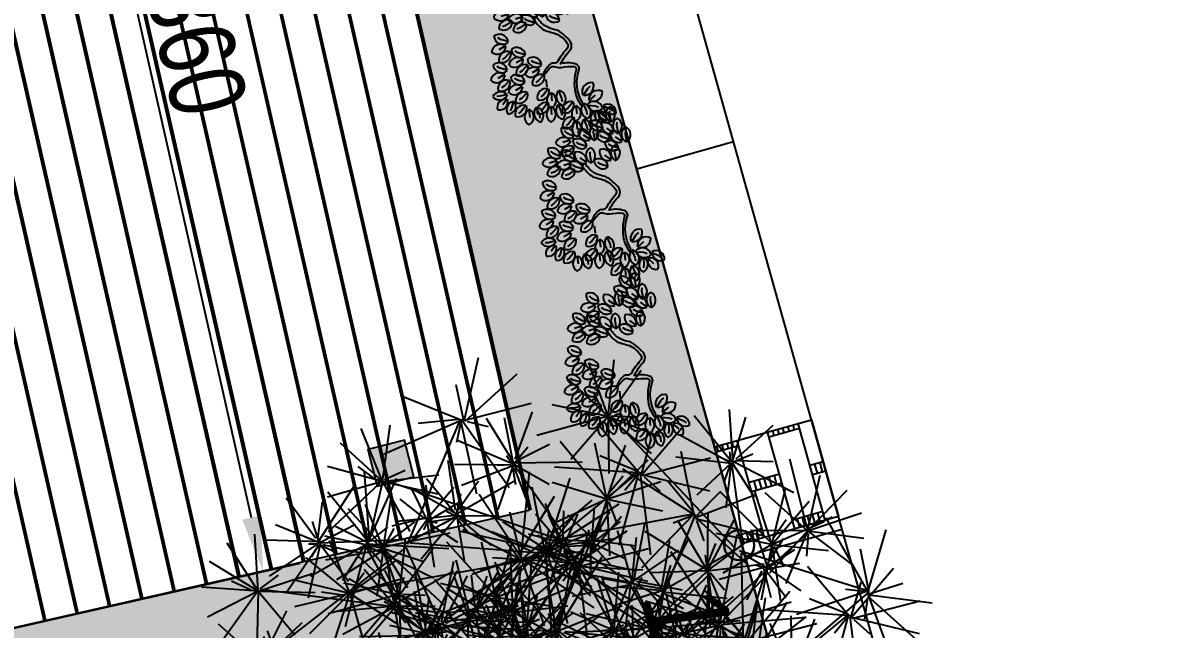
# Model space of a CAD drawing. Header units: millimetres. Extents: x 97194 to 152491, y 18573 to 58496.
# Drawn here: x 147818 to 152370, y 28337 to 30747 of the extents above; entities that cross this region are included whole.
import ezdxf

# ---------------------------------------------------------------- set-up
doc = ezdxf.new("R2010")
doc.units = ezdxf.units.MM
for name, color, linetype in [('dwgmodels.com', 7, 'Continuous'), ('floor hatch', 252, 'Continuous'), ('txt2', 7, 'Continuous')]:
    doc.layers.add(name, color=color, linetype=linetype)
doc.styles.add('KOTE', font='romrust.shx', dxfattribs={"width": 0.8})
doc.styles.get("Standard").update_dxf_attribs({"font": 'arial.ttf'})
doc.dimstyles.new('dwgmodels.com100', dxfattribs={"dimscale": 50, "dimtxt": 6, "dimasz": 4.4, "dimexe": 3, "dimexo": 5, "dimgap": 1, "dimtad": 1, "dimtoh": 1, "dimdec": 0, "dimzin": 9, "dimdsep": 46, "dimtxsty": 'KOTE', "dimblk": 'ARCHTICK', "dimcen": 0, "dimdle": 3, "dimclrd": 4, "dimclre": 4, "dimclrt": 3, "dimadec": 0, "dimazin": 0, "dimtfac": 0.6666666666666667, "dimtdec": 0, "dimtix": 1, "dimtmove": 1, "dimatfit": 0, "dimfxl": 1, "dimtvp": 1, "dimtolj": 1, "dimarcsym": 0})

# ---------------------------------------------------------------- blocks, each defined once
blk = doc.blocks.new('вьющиеся')
at = {"layer": 'dwgmodels.com', "true_color": 0x885006}
h = blk.add_hatch(color=34, dxfattribs=at)
edge = h.paths.add_edge_path()
edge.add_arc((59.01893045773613, -1.393516489133617), 18.56894469290684, 353.6493655564673, 454.2706511812595)
edge.add_arc((58.5949873024656, -91.66228948679418), 108.7903849195224, 90.50499530692169, 122.5886893207461)
edge.add_arc((221.0817415534257, -32.30535772075746), 223.4295696316134, 153.7403847532178, 171.6865461801227, ccw=False)
edge.add_arc((-11.07540363713633, 71.22827548654095), 32.12847141369587, 351.6248583297019, 406.1680964990026)
edge.add_arc((-90.5142463856173, -49.65387923173694), 176.3339116694611, 54.78222821312671, 78.23651120619306)
edge.add_arc((-76.73755843726394, 234.9819257966301), 114.1789604827591, 245.37326279673448, 281.19765947896104, ccw=False)
edge.add_arc((488.4318201948772, 1185.397433394312), 1219.351066196604, 238.5914328339075, 239.8331360151765, ccw=False)
edge.add_arc((-149.3877490344021, 140.8324873657584), 4.548328918639369, 58.59143283383933, 154.0151437798957)
edge.add_arc((-140.1557034374855, 136.3327380519695), 14.8185971619865, 154.0151437799126, 193.3444888445926)
edge.add_arc((-57.5312555829878, 256.1672431538536), 156.8727435720315, 231.7853489401637, 252.7503119944708)
edge.add_arc((-926.6394989795081, 29538.00937640079), 29443.15208263465, 271.6009513975933, 271.6971287576019)
edge.add_arc((-64.96092885300459, 5.456854078674951), 102.8343846334329, 47.47827711355421, 84.24352490137949, ccw=False)
edge.add_arc((-21.46795179357287, 70.7858699082717), 28.03494742560232, -10.24267817207948, 21.911910462327512, ccw=False)
edge.add_arc((455.9028264851222, -129.346226064943), 490.2925076159547, 156.5454459024302, 160.3252847691671)
edge.add_arc((161.934117288838, -24.23652702350228), 178.0976152504457, 160.3252847692337, 170.0518323537973)
edge.add_arc((-29.50930375617463, 9.599560086167912), 16.31475369010367, 283.67085360326587, 349.1593795569934, ccw=False)
edge.add_arc((-22.69595212655258, -26.3310979188791), 20.29475453142324, 98.37928229869551, 142.3266056790057)
edge.add_arc((56.3339862578141, -68.85356140830481), 109.8161892488046, 149.9893346214399, 176.7618125076315)
edge.add_line((-53.30686360296386, -62.65037972986829), (-48.13623094506329, -62.18641306086647))
edge.add_line((-48.13623094506329, -62.18641306086647), (-44.90173068943841, -52.01349391404437))
edge.add_line((-44.90173068943841, -52.01349391404437), (-35.43831097519433, -28.92718445955325))
edge.add_arc((-19.254066791691, -35.56134553099764), 17.4911935817179, 110.63384437140971, 157.7105505029729, ccw=False)
edge.add_arc((-17.9824166525359, -38.9384575386357), 21.09979159043791, 84.4018399039104, 110.63384437143841, ccw=False)
edge.add_arc((-15.97654284060991, 39.8978830812739), 57.83720755211228, 270.0519398945743, 294.0573379785903)
edge.add_arc((102.935197613624, -185.1415493711756), 196.851376929325, 104.41019909156, 118.9663686255818, ccw=False)
edge.add_arc((56.61811786123144, -3.733959984423564), 9.628736151955932, -0.8289738519163166, 106.110013433332, ccw=False)
edge.add_arc((256.857797984645, 2.564673686763854), 190.7206418565809, 181.9344361566474, 209.158522078184)
edge.add_arc((209.4064862657979, -17.48112590836899), 139.6286391437563, 211.4628526725496, 234.8588878767945)
edge.add_arc((114.5575023935089, -117.9311187353014), 19.95406616039065, 316.5236384048595, 331.7647026022757)
edge.add_arc((116.4222928059753, -128.58881227647), 15.76208034221561, 4.430263966623673, 44.80068356554362)
edge.add_arc((226.3012011023093, -6.056356655779382), 148.850137117691, 178.9957318862348, 228.4672817552065, ccw=False)
at = {"layer": 'dwgmodels.com', "color": 0}
for p, q in [((-115.5941662728292, 363.7792360187705), (-118.822178833987, 376.6225640379234)), ((-120.6497855252092, 332.5814187822361), (-150.3389716876409, 341.6522647917263)), ((-100.6570280399028, 336.5650866861943), (-115.5941662728292, 363.7792360187705)), ((-74.14287919968774, 329.5982004671787), (-77.37089176084555, 342.4415284863317)), ((-59.20574096676137, 302.3840511346025), (-74.14287919968774, 329.5982004671787)), ((-31.11749261738441, 307.410510722646), (-34.34550517854223, 320.253838741799)), ((-155.841365587592, 302.2111723178641), (-168.6858597794053, 305.4345414650998)), ((-153.862274336323, 274.9535186311805), (-157.0902869018464, 287.7968466503335)), ((-124.7989070442127, 302.5174239145672), (-155.841365587592, 302.2111723178641)), ((-138.9251361077622, 247.7393692996957), (-153.862274336323, 274.9535186311805)), ((-79.19849845206772, 298.4003832306444), (-108.8876846144994, 307.4712292401346)), ((-36.1731118697644, 276.2126934872031), (-65.86229803219612, 285.2835394956019)), ((-16.18035438445804, 280.1963613911612), (-31.11749261738441, 307.410510722646)), ((-254.3845060310996, 239.8209347645279), (-266.5649482136796, 245.0178538486471)), ((-223.677787854147, 235.2574403617), (-254.3845060310996, 239.8209347645279)), ((-158.917893588703, 243.7557013957376), (-188.6070797511347, 252.8265474041364)), ((-114.3900785144506, 268.0301367662723), (-127.2345727062639, 271.253505913508)), ((-83.34761997107125, 268.3363883629754), (-114.3900785144506, 268.0301367662723)), ((-71.36469193214725, 245.8424470217396), (-84.20918612396054, 249.0658161689753)), ((-40.32223338876793, 246.1486986184427), (-71.36469193214725, 245.8424470217396)), ((-48.64246714864566, 225.4060087639191), (-51.87047971416905, 238.2493367819807)), ((-232.5968902689492, 216.9263309068883), (-257.7767127106636, 198.7685622033569)), ((-211.1639762792474, 195.4393768469417), (-229.6945440263225, 170.5326291369674)), ((-194.1094736510859, 213.3854549302741), (-206.9539678428991, 216.6088240775098)), ((-163.0670151120721, 213.6917065269772), (-194.1094736510859, 213.3854549302741)), ((-139.5204788103438, 184.4412369898309), (-142.7484913758672, 197.2845650078925)), ((-124.5833405774174, 157.2270876572547), (-139.5204788103438, 184.4412369898309)), ((-53.69808640102565, 194.2081915273848), (-83.38727256782295, 203.279037536875)), ((-33.70532892008487, 198.1918594313429), (-48.64246714864566, 225.4060087639191)), ((-279.8849180777761, 145.8605662029258), (-292.0653602603561, 151.057485287045)), ((-249.1781999008235, 141.2970718000979), (-279.8849180777761, 145.8605662029258)), ((-229.6945440263225, 170.5326291369674), (-240.029906017342, 162.2530499114037)), ((-222.5177359694935, 154.4058250908238), (-234.6981781520735, 159.6027441749429)), ((-191.811017792541, 149.8423306879959), (-222.5177359694935, 154.4058250908238)), ((-144.5760980627238, 153.2434197532966), (-174.2652842251555, 162.3142657627868)), ((-88.88966646777408, 163.8379450630127), (-101.7341606595874, 167.0613142102484)), ((-57.84720792439475, 164.1441966586244), (-88.88966646777408, 163.8379450630127)), ((-258.0973023156257, 122.9659623463776), (-283.2771247573401, 104.8081936417548)), ((-236.6643883302895, 101.4790082853397), (-255.194956072999, 76.57226057536536)), ((-200.7301202073431, 131.5112212342756), (-225.9099426490575, 113.3534525296527)), ((-179.2972062176414, 110.0242671732376), (-197.8277739603509, 85.1175194632633)), ((-179.7676781251066, 122.8731732889246), (-192.6121723169199, 126.0965424361602)), ((-148.7252195817273, 123.1794248845363), (-179.7676781251066, 122.8731732889246)), ((-255.194956072999, 76.57226057536536), (-265.5303180683841, 68.29268134980157)), ((-197.8277739603509, 85.1175194632633), (-208.1631359557359, 76.83794023769951)), ((-256.6573605494777, 17.51491029290992), (-269.6608640064806, 20.02091059994927)), ((-225.6796719928825, 19.54242949696709), (-256.6573605494777, 17.51491029290992)), ((-230.5242550792609, -0.2593375061151164), (-251.2990757590596, -23.32738571448499)), ((-217.8849620614055, -44.99240636713876), (-226.2376068727899, -55.26880964634256)), ((-205.0352642007492, -16.73265960006756), (-217.8849620614055, -44.99240636713876)), ((-175.2081872968556, -11.14745268450133), (-188.2116907538584, -8.641452378553367)), ((-144.2304987402604, -9.119933481535554), (-175.2081872968556, -11.14745268450133)), ((-149.0750818266388, -28.92170048461776), (-169.8499025064375, -51.98974869189624)), ((-123.5860909481271, -45.39502257857021), (-136.4357888087834, -73.65476934455)), ((-101.8901301621081, -28.23797046029722), (-114.8936336191109, -25.73197015434926)), ((-70.91244160551287, -26.21045125733144), (-101.8901301621081, -28.23797046029722)), ((-224.9086554395471, -91.78400504123783), (-237.91215889655, -89.27800473528987)), ((-193.9309668829519, -89.75648583827206), (-224.9086554395471, -91.78400504123783)), ((-136.4357888087834, -73.65476934455), (-144.7884336201678, -83.9311726248452)), ((-75.75702469189127, -46.01221826041365), (-96.53184537169, -69.08026646769213)), ((-63.11773167403589, -90.74528712034589), (-71.47037648542027, -101.0216904006411)), ((-50.26803381337959, -62.48554035436609), (-63.11773167403589, -90.74528712034589)), ((-36.62167453444272, -77.15842064853132), (-23.88895850458357, -104.5182407723514)), ((124.6151603787002, -90.84605802953956), (132.7593237364927, -59.78681374717053)), ((132.7593237364927, -59.78681374717053), (139.472051514851, -47.8472679867009)), ((153.4852867741865, -103.1697013432604), (170.6180761422293, -76.01327336150644)), ((-198.7755499693303, -109.5582528413543), (-219.550370649129, -132.6263010486327)), ((-173.2865590908186, -126.0315749353067), (-186.1362569514749, -154.2913217012865)), ((-143.3414172352495, -115.3396443877609), (-156.3449206922523, -112.833644081813)), ((-112.3637286786543, -113.3121251847951), (-143.3414172352495, -115.3396443877609)), ((-117.2083117650327, -133.1138921878774), (-137.9831324448314, -156.1819403951558)), ((-16.33634547911061, -109.5899377592032), (-27.00211358028173, -138.7441726709694)), ((-0.1820468358782819, -122.0245104100213), (12.5213125647424, -150.3503410643061)), ((25.18775221829128, -105.3682115128067), (45.84298121331085, -128.5434038006242)), ((45.84298121331085, -128.5434038006242), (51.86673105340742, -140.3368586629695)), ((93.64074022301065, -128.36701978985), (82.9749721262051, -157.5212547005249)), ((135.1648379204125, -124.1452935434536), (155.8200669154321, -147.3204858301797)), ((152.0183818225196, -124.2039354018671), (183.2400551516475, -116.7065247284809)), ((183.2400551516475, -116.7065247284809), (196.9345035351143, -116.9813894702129)), ((207.0864046297647, -134.9783372540442), (234.2064616619173, -146.7018477679558)), ((214.1945353970659, -106.9825632805914), (243.5875890819734, -109.9803269828881)), ((243.5875890819734, -109.9803269828881), (255.3948289117689, -114.3893014427631)), ((-186.1362569514749, -154.2913217012865), (-194.4889017628593, -164.5677249815817)), ((-104.5690187471773, -177.8469610478096), (-112.9216635585617, -188.1233643281048)), ((-91.71932088652102, -149.5872142818298), (-104.5690187471773, -177.8469610478096)), ((-27.00211358028173, -138.7441726709694), (-34.54995814540598, -149.6254033971964)), ((-0.3854704526456771, -162.5105761361665), (-11.0512385538168, -191.6648110468414)), ((15.76882819058665, -174.9451487858933), (28.47218759120733, -203.2709794412694)), ((41.13862724475621, -158.2888498886787), (61.79385623977578, -181.4640421764962)), ((61.79385623977578, -181.4640421764962), (67.81760607987235, -193.2574970388414)), ((82.9749721262051, -157.5212547005249), (75.42712755671528, -168.4024854278432)), ((109.7950388706086, -140.8015924395768), (122.4983982712292, -169.127423094953)), ((155.8200669154321, -147.3204858301797), (161.8438167555287, -159.1139406925249)), ((187.7549530457618, -136.6289253960458), (199.0008161548321, -163.9505057900278)), ((199.0008161548321, -163.9505057900278), (200.6938200283475, -176.4398494894449)), ((-189.5980889138154, -197.8801678024793), (-201.6004116682307, -201.8798234478636)), ((-164.3437400111434, -182.185995761658), (-189.5980889138154, -197.8801678024793)), ((-160.1600254478835, -199.6629078031146), (-168.0351476432843, -226.924927647171)), ((-131.8076971933333, -200.7364695443284), (-130.8383000171016, -228.3860674417992)), ((-80.10486559364654, -200.1022194016441), (-90.77063369045209, -229.256454312319)), ((-63.95056694604864, -212.5367920513709), (-51.24720754542795, -240.8626227067471)), ((-38.58076789624465, -195.8804931552477), (-17.92553890122508, -219.0556854419738)), ((-11.0512385538168, -191.6648110468414), (-18.59908311894105, -202.5460417730683)), ((-17.92553890122508, -219.0556854419738), (-11.90178906112851, -230.849140304319)), ((103.7181056540721, -215.5765442504089), (96.17026108894788, -226.4577749777272)), ((114.3838737552433, -186.4223093397341), (103.7181056540721, -215.5765442504089)), ((130.5381723984756, -198.8568819894608), (143.2415317990963, -227.182712644837)), ((155.9079714526451, -182.2005830933376), (176.5632004476647, -205.3757753800637)), ((176.5632004476647, -205.3757753800637), (182.5869502877613, -217.169230242409)), ((-130.8383000171016, -228.3860674417992), (-133.5863936329115, -240.1192722662854)), ((-90.77063369045209, -229.256454312319), (-98.31847825994191, -240.1376850396373))]:
    blk.add_line(p, q, dxfattribs=at)
at = {"layer": 'dwgmodels.com', "color": 36, "true_color": 0x85390a}
blk.add_lwpolyline([(77.47392851086624, -3.447477021178202), (77.47392851086624, -3.447477021178202), (77.47392851086624, -3.447477021178202), (77.47392851086624, -3.447477021178202, 0.4696121726580291), (57.63613967028505, 17.12386984497061, 0.1409132508738313), (-1.455191522836685e-11, -3.637978807091713e-12, -0.3482981340148051), (-1.455191522836685e-11, -3.637978807091713e-12, -0.0784653410446178), (20.71043752906553, 66.54864123398875, 0.2425871351411804), (11.17500724544516, 94.40494243708963, 0.1026973892221836), (-54.56465750221105, 122.9765800266723, 0.161708903649802), (-54.56465750221105, 122.9765800266723, -0.1575991004966241), (-124.3165071864933, 131.1884835527126, -0.005418005225259402), (-147.0174453940999, 144.7143627636688, 0.442219060232977), (-153.4762868380494, 142.8252629628078, 0.1733112622688968), (-154.5741977519792, 132.9125270128388, 0.09173292553561146), (-104.0497302309523, 106.3503909901447, 0.168063736147816), (-104.0497302309523, 106.3503909901447, 0.0004196529241415106), (-54.64658823076752, 107.7726643939204, -0.161809049034518), (4.541714538368979, 81.24796981495092, -0.141228743120558), (6.120214702401427, 65.80075741739347, 0.01649415389469861), (-5.766019217073335, 35.72533396992003, 0.04246556886753357), (-13.48570058378391, 6.531119221086556, -0.2937875509911392), (-25.65341143999831, -6.252988050167914, 0.1941417902769834), (-38.7594008101878, -13.92776458145454, 0.1173512580353163), (-53.30686360296386, -62.65037972986829), (-48.13623094506329, -62.18641306086647), (-44.90173068943841, -52.01349391404437), (-35.43831097519433, -28.92718445955325, -0.208349497319801), (-25.41786744176352, -19.19218506201651, -0.1149611785277163), (-15.92411213669402, -17.93930070603892, 0.1051280491035865), (7.600832848911523, -12.91546686948277, 0.0001694764037854971), (7.600832848911523, -12.91546686948277, -0.0635988120566426), (53.94631148570625, 5.516662187932525, -0.5037076861044436), (66.24584622766997, -3.873266790036723, -0.0909255998408116), (66.24584622766997, -3.873266790036723, 0.1193493709994717), (90.30622509175737, -90.35968693568793, 0.1024405614970092), (129.037336168185, -131.6606187331527, 0.3784518839008139), (129.037336168185, -131.6606187331527, 0.06659989567669543), (132.1372774659685, -127.3712598748716, 0.1779939691214753), (127.6064712571824, -117.4821778138612, -0.2192767690643543), (77.47392851086624, -3.447477021178202, 0.08994844044933756), (77.47392851086624, -3.447477021189115, -0.2735329866016913), (77.47392851086624, -3.447477021178202, 0.4696121726504104), (57.63613967028505, 17.12386984497061, 0.1409132508751857), (0, 0, 0.4691548417552131), (-1.455191522836685e-11, -3.637978807091713e-12, -10.86774287616251)], format="xyb", dxfattribs=at)
at = {"layer": 'dwgmodels.com', "color": 0}
for centre, major_axis, ratio, start_param, end_param in [((-155.6861974648637, 327.5933884478109), (-25.02429427818629, 25.02429427818629), 0.9999999999999659, 4.068407539953973, 6.117418850913959), ((-98.24495691577613, 369.1238864365987), (24.47824740265721, 24.47824740265721), 0.9999999999998933, 1.618070594528278, 3.827189439670679), ((-129.2344822476007, 357.4399452340986), (25.02429427818936, 25.02429427818936), 0.9999999999998498, 4.866905457718992, 6.915916768668856), ((-156.6992200940585, 287.1942181257582), (-25.02429427818666, 25.02429427818666), 0.9999999999999883, 4.374792422431264, 6.423803733387313), ((-141.6409894620738, 357.5866759366436), (24.47824740265721, 24.47824740265721), 0.9999999999999432, 2.390369003558648, 4.599487848714222), ((-114.2349103917222, 293.4123528962191), (-25.02429427818629, 25.02429427818629), 0.9999999999999659, 4.068407539953973, 6.117418850913959), ((-100.1897023889323, 323.4056403850518), (24.47824740265721, 24.47824740265721), 0.9999999999999432, 2.390369003558648, 4.599487848714222), ((-56.7936698426347, 334.9428508850069), (24.47824740265721, 24.47824740265721), 0.9999999999998933, 1.618070594528278, 3.827189439670679), ((-87.78319517445925, 323.2589096825068), (25.02429427818936, 25.02429427818936), 0.9999999999998498, 4.866905457718992, 6.915916768668856), ((-13.76828326033137, 312.7551611404742), (24.47824740265721, 24.47824740265721), 0.9999999999998933, 1.618070594528278, 3.827189439670679), ((-44.75780859215592, 301.0712199390655), (25.02429427818936, 25.02429427818936), 0.9999999999998498, 4.866905457718992, 6.915916768668856), ((-193.9543055283575, 238.7676710613123), (-25.02429427818629, 25.02429427818629), 0.9999999999999659, 4.068407539953973, 6.117418850913959), ((-152.3544860800466, 320.02695253005), (24.47824740265905, 24.47824740265904), 0.999999999999657, 2.696753886040869, 4.90587273117854), ((-136.5130649836356, 280.2981690490087), (24.47824740265721, 24.47824740265721), 0.9999999999998933, 1.618070594528278, 3.827189439670679), ((-167.5025903110945, 268.6142278465086), (25.02429427818936, 25.02429427818936), 0.9999999999998498, 4.866905457718992, 6.915916768668856), ((-115.2479330209171, 253.0131825741664), (-25.02429427818666, 25.02429427818666), 0.9999999999999883, 4.374792422431264, 6.423803733387313), ((-110.9031990069052, 285.8459169784583), (24.47824740265905, 24.47824740265904), 0.999999999999657, 2.696753886040869, 4.90587273117854), ((-71.2095238094189, 271.2246631527778), (-25.02429427818629, 25.02429427818629), 0.9999999999999659, 4.068407539953973, 6.117418850913959), ((-57.16431580662902, 301.2179506416105), (24.47824740265721, 24.47824740265721), 0.9999999999999432, 2.390369003558648, 4.599487848714222), ((-257.5856898227794, 225.1240898692304), (25.02429427818855, 25.02429427818855), 0.9999999999999354, 5.788187854483414, 7.837199165435041), ((-248.1480762421124, 256.8699023800109), (-24.47824740265613, 24.47824740265613), 0.9999999999998147, 0.9685566645020742, 3.177675509648775), ((-194.9673281575524, 198.3685007392596), (-25.02429427818666, 25.02429427818666), 0.9999999999999883, 4.374792422431264, 6.423803733387313), ((-179.9090975299332, 268.7609585490536), (24.47824740265721, 24.47824740265721), 0.9999999999999432, 2.390369003558648, 4.599487848714222), ((-72.22254643861379, 230.8254928307251), (-25.02429427818666, 25.02429427818666), 0.9999999999999883, 4.374792422431264, 6.423803733387313), ((-67.87781242460187, 263.6582272339256), (24.47824740265905, 24.47824740265904), 0.999999999999657, 2.696753886040869, 4.90587273117854), ((-31.2932577959582, 230.7506591817473), (24.47824740265721, 24.47824740265721), 0.9999999999998933, 1.618070594528278, 3.827189439670679), ((-62.28278312341718, 219.0667179792472), (25.02429427818936, 25.02429427818936), 0.9999999999998498, 4.866905457718992, 6.915916768668856), ((-249.8145335936424, 186.007350221651), (-25.02429427818499, 25.02429427818499), 0.9999999999999725, -1.29349537046307, 0.7555159405006644), ((-265.2059908025403, 215.3325647473212), (-24.47824740265612, 24.47824740265612), 0.9999999999999272, 1.740855073527764, 3.949973918683051), ((-218.2542039474793, 160.7672081821038), (25.02429427818815, 25.02429427818814), 0.9999999999999108, 0.5836858388158783, 2.632697149774139), ((-241.7737745054619, 184.0844756626284), (24.47824740265448, 24.47824740265448), 0.9999999999999337, 3.618036282815516, 5.827155127957925), ((-190.6225941435405, 231.2012351424601), (24.47824740265905, 24.47824740265904), 0.999999999999657, 2.696753886040869, 4.90587273117854), ((-179.6125100023783, 148.2553894188713), (-25.02429427818629, 25.02429427818629), 0.9999999999999659, 4.068407539953973, 6.117418850913959), ((-122.1712694576563, 189.7858874076592), (24.47824740265721, 24.47824740265721), 0.9999999999998933, 1.618070594528278, 3.827189439670679), ((-153.1607947851153, 178.101946205159), (25.02429427818936, 25.02429427818936), 0.9999999999998498, 4.866905457718992, 6.915916768668856), ((-89.74752097424062, 148.8209908709068), (-25.02429427818666, 25.02429427818666), 0.9999999999999883, 4.374792422431264, 6.423803733387313), ((-88.73449834068015, 189.2201611929595), (-25.02429427818629, 25.02429427818629), 0.9999999999999659, 4.068407539953973, 6.117418850913959), ((-74.68929034225584, 219.2134486817922), (24.47824740265721, 24.47824740265721), 0.9999999999999432, 2.390369003558648, 4.599487848714222), ((-283.0861018738215, 131.1637213087197), (25.02429427818855, 25.02429427818855), 0.9999999999999354, 5.788187854483414, 7.837199165435041), ((-273.6484882887889, 162.9095338184088), (-24.47824740265613, 24.47824740265613), 0.9999999999998147, 0.9685566645020742, 3.177675509648775), ((-217.9477635320363, 100.5922405479469), (-25.02429427818499, 25.02429427818499), 0.9999999999999725, -1.29349537046307, 0.7555159405006644), ((-225.7189197611733, 139.7089801966176), (25.02429427818855, 25.02429427818855), 0.9999999999999354, 5.788187854483414, 7.837199165435041), ((-216.2813061761408, 171.4547927063068), (-24.47824740265613, 24.47824740265613), 0.9999999999998147, 0.9685566645020742, 3.177675509648775), ((-180.6255326315732, 107.8562190968187), (-25.02429427818666, 25.02429427818666), 0.9999999999999883, 4.374792422431264, 6.423803733387313), ((-165.567302003954, 178.2486769077041), (24.47824740265721, 24.47824740265721), 0.9999999999999432, 2.390369003558648, 4.599487848714222), ((-85.40278695586312, 181.6537252751987), (24.47824740265905, 24.47824740265904), 0.999999999999657, 2.696753886040869, 4.90587273117854), ((-275.3149456403189, 92.04698166004891), (-25.02429427818499, 25.02429427818499), 0.9999999999999725, -1.29349537046307, 0.7555159405006644), ((-290.7064028535824, 121.3721961857191), (-24.47824740265612, 24.47824740265612), 0.9999999999999272, 1.740855073527764, 3.949973918683051), ((-243.7546159941558, 66.8068396205017), (25.02429427818815, 25.02429427818814), 0.9999999999999108, 0.5836858388158783, 2.632697149774139), ((-267.2741865521384, 90.12410710102631), (24.47824740265448, 24.47824740265448), 0.9999999999999337, 3.618036282815516, 5.827155127957925), ((-233.3392207409343, 129.917455073617), (-24.47824740265612, 24.47824740265612), 0.9999999999999272, 1.740855073527764, 3.949973918683051), ((-186.3874338815076, 75.35209850839965), (25.02429427818815, 25.02429427818814), 0.9999999999999108, 0.5836858388158783, 2.632697149774139), ((-209.9070044438558, 98.66936598892426), (24.47824740265448, 24.47824740265448), 0.9999999999999337, 3.618036282815516, 5.827155127957925), ((-176.2807986175612, 140.6889535011105), (24.47824740265905, 24.47824740265904), 0.999999999999657, 2.696753886040869, 4.90587273117854), ((-256.6809941505635, 2.473491843291413), (-25.02429427818992, 25.02429427818992), 0.9999999999996679, 4.430284902096977, 6.479296213054324), ((-254.1639829302294, 35.4966627482172), (24.47824740265757, 24.47824740265756), 0.9999999999997962, 2.752246365706637, 4.961365210853971), ((-240.8203518440569, -34.11817681980392), (25.02429427818857, 25.02429427818857), 0.9999999999999787, 0.4901943307554941, 2.539205641707769), ((-175.2318208979414, -26.18887113521123), (-25.02429427818992, 25.02429427818992), 0.9999999999996679, 4.430284902096977, 6.479296213054324), ((-262.0604167823767, -8.707061069701012), (-24.47824740265742, 24.47824740265743), 0.9999999999998989, 1.953748447954429, 4.162867293097495), ((-204.6395784884662, -52.1201438433236), (-25.02429427818885, 25.02429427818885), 0.9999999999997492, -0.7742171135722651, 1.274794197389073), ((-232.5548416746169, -34.29871732250103), (24.47824740265753, 24.47824740265753), 0.9999999999997478, 3.830929657216676, 6.040048502374399), ((-172.7148096776073, 6.834299769714562), (24.47824740265757, 24.47824740265756), 0.9999999999997962, 2.752246365706637, 4.961365210853971), ((-159.3711785914347, -62.78053979721517), (25.02429427818857, 25.02429427818857), 0.9999999999999787, 0.4901943307554941, 2.539205641707769), ((-180.6112435297546, -37.36942404820365), (-24.47824740265742, 24.47824740265743), 0.9999999999998989, 1.953748447954429, 4.162867293097495), ((-123.1904052358441, -80.78250682182625), (-25.02429427818885, 25.02429427818885), 0.9999999999997492, -0.7742171135722651, 1.274794197389073), ((-151.1056684219948, -62.96108029991228), (24.47824740265753, 24.47824740265753), 0.9999999999997478, 3.830929657216676, 6.040048502374399), ((-101.9137637631939, -43.27938891100712), (-25.02429427818992, 25.02429427818992), 0.9999999999996679, 4.430284902096977, 6.479296213054324), ((-99.39675254285976, -10.25621800608133), (24.47824740265757, 24.47824740265756), 0.9999999999997962, 2.752246365706637, 4.961365210853971), ((-86.05312145668722, -79.87105757301106), (25.02429427818857, 25.02429427818857), 0.9999999999999787, 0.4901943307554941, 2.539205641707769), ((149.5877662047424, -68.11567094436396), (-25.31822542904535, 25.31822542904536), 0.9999999999999887, -0.7111446072104658, 1.497974237929608), ((118.0080840407318, -54.84318367770538), (-25.88301005852666, 25.88301005852666), 0.9999999999997689, 2.537690255971103, 4.586701566919499), ((-224.9322890406329, -106.8254234908563), (-25.02429427818992, 25.02429427818992), 0.9999999999996679, 4.430284902096977, 6.479296213054324), ((-222.4152778202988, -73.80225258702194), (24.47824740265757, 24.47824740265756), 0.9999999999997962, 2.752246365706637, 4.961365210853971), ((-107.2931863950071, -54.45994182399954), (-24.47824740265742, 24.47824740265743), 0.9999999999998989, 1.953748447954429, 4.162867293097495), ((-49.872348096731, -97.87302459762213), (-25.02429427818885, 25.02429427818885), 0.9999999999997492, -0.7742171135722651, 1.274794197389073), ((-77.78761128724727, -80.05159807570817), (24.47824740265753, 24.47824740265753), 0.9999999999997478, 3.830929657216676, 6.040048502374399), ((184.1507221484353, -89.02994843910346), (-25.31822542905011, 25.31822542905011), 0.9999999999997636, -1.017529489700861, 1.191589355458272), ((158.0448665204603, -66.85068907853929), (-25.88301005852294, 25.88301005852294), 0.9999999999999134, 2.231305373491853, 4.280316684447997), ((-209.0716467341263, -143.4170921539517), (25.02429427818857, 25.02429427818857), 0.9999999999999787, 0.4901943307554941, 2.539205641707769), ((-230.3117116724461, -118.0059764049402), (-24.47824740265742, 24.47824740265743), 0.9999999999998989, 1.953748447954429, 4.162867293097495), ((-172.8908733785356, -161.4190591785627), (-25.02429427818885, 25.02429427818885), 0.9999999999997492, -0.7742171135722651, 1.274794197389073), ((-200.8061365646863, -143.5976326566488), (24.47824740265753, 24.47824740265753), 0.9999999999997478, 3.830929657216676, 6.040048502374399), ((-143.3650508363353, -130.3810628384708), (-25.02429427818992, 25.02429427818992), 0.9999999999996679, 4.430284902096977, 6.479296213054324), ((-140.8480396160012, -97.35789193354503), (24.47824740265757, 24.47824740265756), 0.9999999999997962, 2.752246365706637, 4.961365210853971), ((-127.5044085298287, -166.9727315004748), (25.02429427818857, 25.02429427818857), 0.9999999999999787, 0.4901943307554941, 2.539205641707769), ((-148.7444734681485, -141.5616157514633), (-24.47824740265742, 24.47824740265743), 0.9999999999998989, 1.953748447954429, 4.162867293097495), ((-13.25353397555591, -144.8451059120016), (25.02429427818823, 25.02429427818822), 0.9999999999997832, 0.8726191356683786, 2.921630446616246), ((-42.44196639196889, -129.1958063996317), (-24.47824740265855, 24.47824740265856), 0.9999999999997449, 2.336173252856323, 4.545292097998852), ((26.62667097752274, -145.1269617383259), (-25.02429427818835, 25.02429427818835), 0.999999999999963, 0.07412121789599713, 2.123132528860751), ((-5.201081394669018, -154.2844363290824), (-24.47824740265815, 24.47824740265816), 0.9999999999999234, 3.108471661899372, 5.317590507034623), ((57.71601188021305, -119.3089048806469), (-25.02429427819056, 25.02429427819056), 0.9999999999997186, 0.3805061003771322, 2.429517411335622), ((30.13249380451452, -137.6396084287007), (24.47824740265669, 24.47824740265669), 0.9999999999999952, 4.985652871168528, 7.194771716315912), ((96.72355172656535, -163.6221879426485), (25.02429427818823, 25.02429427818822), 0.9999999999997832, 0.8726191356683786, 2.921630446616246), ((67.53511931451794, -147.9728884302785), (-24.47824740265855, 24.47824740265856), 0.9999999999997449, 2.336173252856323, 4.545292097998852), ((167.6930975823343, -138.0859869102023), (-25.02429427819056, 25.02429427819056), 0.9999999999997186, 0.3805061003771322, 2.429517411335622), ((140.1095795066358, -156.4166904593476), (24.47824740265669, 24.47824740265669), 0.9999999999999952, 4.985652871168528, 7.194771716315912), ((183.8507877313095, -135.4733396873526), (25.31822542905015, 25.31822542905014), 0.9999999999999127, 6.064153735253893, 8.273272580390863), ((180.6272544984968, -101.3699076424855), (-25.88301005852446, 25.88301005852446), 0.9999999999999502, 1.459006964451484, 3.508018275408572), ((182.0255597281648, -167.1682943261585), (23.29672234812831, 23.29672234812831), 0.999999999999852, 4.648160577302702, 6.857279422448181), ((224.2922561795713, -160.8518309279061), (-23.29672234812929, 23.29672234812929), 0.9999999999997692, 3.849662659541824, 6.058781504686689), ((240.7528292721981, -133.9709375623825), (23.81641243210327, 23.81641243210327), 0.9999999999999949, 2.3861085423446, 4.435119853300063), ((238.4029174295865, -126.4616095067067), (-23.29672234812875, 23.29672234812876), 0.9999999999996355, 4.15604754201896, 6.365166387166647), ((245.9892745696852, -95.86781797942604), (23.81641243210365, 23.81641243210365), 0.9999999999999205, 2.69249342481993, 4.741504735775536), ((-183.3394662201026, -209.4877415583069), (29.81806537605827, 16.14358242667399), 0.9150534905423015, 0.5032940851146304, 2.55230539607231), ((-91.323635174238, -184.9746985250858), (-25.02429427818885, 25.02429427818885), 0.9999999999997492, -0.7742171135722651, 1.274794197389073), ((-119.2388983603887, -167.1532720042633), (24.47824740265753, 24.47824740265753), 0.9999999999997478, 3.830929657216676, 6.040048502374399), ((2.697341050909017, -197.7657442878735), (25.02429427818823, 25.02429427818822), 0.9999999999997832, 0.8726191356683786, 2.921630446616246), ((-26.49109136550396, -182.1164447755036), (-24.47824740265855, 24.47824740265856), 0.9999999999997449, 2.336173252856323, 4.545292097998852), ((42.57754600398766, -198.0476001152892), (-25.02429427818835, 25.02429427818835), 0.999999999999963, 0.07412121789599713, 2.123132528860751), ((10.74979363179591, -207.2050747049543), (-24.47824740265815, 24.47824740265816), 0.9999999999999234, 3.108471661899372, 5.317590507034623), ((73.66688690667797, -172.2295432565188), (-25.02429427819056, 25.02429427819056), 0.9999999999997186, 0.3805061003771322, 2.429517411335622), ((46.08336882661388, -190.5602468045727), (24.47824740265669, 24.47824740265669), 0.9999999999999952, 4.985652871168528, 7.194771716315912), ((136.6037566840096, -163.9040437689728), (-25.02429427818835, 25.02429427818835), 0.999999999999963, 0.07412121789599713, 2.123132528860751), ((104.7760043074522, -173.0615183586378), (-24.47824740265815, 24.47824740265816), 0.9999999999999234, 3.108471661899372, 5.317590507034623), ((160.8527130388684, -214.4719800092316), (24.47824740265669, 24.47824740265669), 0.9999999999999952, 4.985652871168528, 7.194771716315912), ((212.5734551460046, -159.3991901233421), (23.81641243210371, 23.81641243210371), 0.9999999999998299, 1.613810133316639, 3.662821444275114), ((-195.0031393062527, -182.8790103568208), (29.16741520182477, 15.7913186366399), 0.9150534905422968, 3.537644529109584, 5.746763374256787), ((-154.7019039310253, -230.4644872284298), (29.81806537609208, 16.14358242663027), 0.9150534905420156, 1.275592494149301, 3.324603805106777), ((-183.2050245008286, -220.561753899794), (29.16741520182702, 15.79131863662669), 0.9150534905424353, 4.309942938142735, 6.519061783290084), ((-116.7029887903918, -227.8393903899014), (29.81806537609718, 16.14358242660705), 0.915053490542308, 1.581977376627975, 3.630988687585621), ((-147.6623264229129, -226.8332361071698), (29.16741520180464, 15.79131863666732), 0.9150534905423432, 4.616327820619322, 6.825446665766501), ((-77.02205409009184, -235.3573875533511), (25.02429427818823, 25.02429427818822), 0.9999999999997832, 0.8726191356683786, 2.921630446616246), ((-106.2104865021392, -219.7080880420726), (-24.47824740265855, 24.47824740265856), 0.9999999999997449, 2.336173252856323, 4.545292097998852), ((-37.14184913264762, -235.6392433807669), (-25.02429427818835, 25.02429427818835), 0.999999999999963, 0.07412121789599713, 2.123132528860751), ((-68.96960150920495, -244.7967179704319), (-24.47824740265815, 24.47824740265816), 0.9999999999999234, 3.108471661899372, 5.317590507034623), ((-6.052508234322886, -209.8211865219964), (-25.02429427819056, 25.02429427819056), 0.9999999999997186, 0.3805061003771322, 2.429517411335622), ((-33.63602631002141, -228.1518900700503), (24.47824740265669, 24.47824740265669), 0.9999999999999952, 4.985652871168528, 7.194771716315912), ((117.466685258798, -221.6774774925325), (25.02429427818823, 25.02429427818822), 0.9999999999997832, 0.8726191356683786, 2.921630446616246), ((88.27825284238497, -206.0281779801626), (-24.47824740265855, 24.47824740265856), 0.9999999999997449, 2.336173252856323, 4.545292097998852), ((157.3468902118766, -221.9593333188568), (-25.02429427818835, 25.02429427818835), 0.999999999999963, 0.07412121789599713, 2.123132528860751), ((125.5191378396848, -231.1168079085219), (-24.47824740265815, 24.47824740265816), 0.9999999999999234, 3.108471661899372, 5.317590507034623), ((188.4362311145669, -196.1412764600864), (-25.02429427819056, 25.02429427819056), 0.9999999999997186, 0.3805061003771322, 2.429517411335622)]:
    blk.add_ellipse(centre, major_axis=major_axis, ratio=ratio, start_param=start_param, end_param=end_param, dxfattribs=at)
blk = doc.blocks.new('z_96')
at = {"color": 86, "linetype": 'Continuous'}
for p, q in [((-279.8489999994636, 149.937000002712), (-254.2270000018179, 304.4950000010431)), ((-277.4959999993443, 143.820000000298), (-208.9939999990165, 319.1790000014007)), ((-2.313999999314547, 183.512000001967), (-55.38899999856949, 292.1270000003278)), ((0.5610000006854534, 181.7450000010431), (29.45399999991059, 299.6040000021458)), ((5.662000000476837, 184.8720000013709), (91.81199999898672, 284.7860000021756)), ((-282.4629999995232, 143.4120000004768), (-440.3830000013113, 263.7160000018775)), ((-279.3269999995828, 139.8770000003278), (-326.7809999994934, 270.9199999980628)), ((1.739000000059605, 182.4259999990463), (-92.51500000059605, 262.0830000005662)), ((3.569000001996756, 188.6770000010729), (58.73600000143051, 265.3460000008345)), ((395.6220000013709, 94.60799999907613), (438.6339999996126, 246.4519999995828)), ((-276.4510000012815, 141.1000000014901), (-146.7679999992251, 221.3020000010729)), ((-9.633000001311302, 182.8339999988675), (-129.6440000012517, 222.9350000023842)), ((393.3560000024736, 89.60300000011921), (354.0210000015795, 209.1640000008047)), ((-292.1389999985695, 134.1680000014603), (-430.839999999851, 180.3850000016391)), ((-5.711999997496605, 186.3669999986887), (-99.8370000012219, 114.3190000019968)), ((-4.637000001966953, 181.6140000000596), (-86.55400000140071, 72.32500000298023)), ((-0.6140000000596046, 184.5989999994636), (125.6689999997616, 194.3869999982417)), ((1.547000002115965, 182.8209999985993), (69.93800000101328, 77.54900000244379)), ((9.84400000050664, 182.2890000008047), (88.0190000012517, 114.5910000018775)), ((393.3560000024736, 89.60300000011921), (479.0890000015497, 181.7530000023544)), ((-280.109999999404, 150.3450000025332), (-304.035000000149, 173.9960000030696)), ((-260.3720000013709, 142.3220000006258), (-97.87599999830127, 156.0519999973476)), ((393.3560000024736, 89.60300000011921), (284.6770000010729, 153.0910000018775)), ((-283.2489999979734, 138.5170000009239), (-471.2369999997318, 114.8619999997318)), ((-279.0659999996424, 142.3220000006258), (-397.8959999978542, 16.85300000011921)), ((-285.6030000001192, 136.6140000000596), (-375.019999999553, 92.1630000025034)), ((-277.6270000003278, 139.7419999986887), (-313.4459999985993, -1.090999998152256)), ((-279.0659999996424, 135.3889999985695), (-307.4339999966323, 99.50200000032783)), ((-278.4120000004768, 130.6319999992847), (-221.9369999989867, 39.96099999919534)), ((-277.4959999993443, 137.1570000015199), (-129.1189999990165, 19.29800000041723)), ((-263.2469999976456, 140.285000000149), (-130.9509999975562, 113.5020000003278)), ((393.3560000024736, 89.60300000011921), (514.5379999987781, 123.6130000017583)), ((393.3560000024736, 89.60300000011921), (273.8619999997318, 50.06599999964237)), ((393.3560000024736, 89.60300000011921), (293.8700000010431, 12.49900000169873)), ((391.3090000003576, 83.4619999974966), (363.2030000016093, 41.8640000000596)), ((393.3560000024736, 89.60300000011921), (493.5379999987781, 13.40899999812245)), ((393.3560000024736, 89.60300000011921), (516.6830000020564, 64.45700000226498)), ((393.3560000024736, 89.60300000011921), (442.6339999996126, -26.2149999961257)), ((409.2190000005066, 93.3859999999404), (456.4109999984503, 89.03500000014901)), ((-71.73000000044703, -35.48299999907613), (-42.05400000140071, 65.38400000333786)), ((-74.73699999973178, -24.60699999704957), (-111.862999998033, 37.5160000026226)), ((164.1030000001192, -89.8589999973774), (142.6649999991059, 11.68800000101328)), ((163.4499999992549, -89.04299999773502), (238.8800000026822, 7.607999999076128)), ((-237.4939999990165, -199.4229999966919), (-267.0370000004768, -22.02599999681115)), ((-65.19299999624491, -32.90199999883771), (-135.5269999988377, -11.42300000041723)), ((-79.96700000017881, -28.68500000238419), (-89.89999999850988, -19.98499999940395)), ((-68.06900000199676, -28.41400000080466), (-55.78199999779463, -19.30599999800324)), ((166.9790000021458, -88.36199999973178), (276.0060000009835, -24.74399999901652)), ((-233.9639999978244, -202.2800000011921), (-196.3139999993145, -40.64799999818206)), ((-74.99799999967217, -39.152000002563), (-157.0949999988079, -75.44900000095367)), ((-73.95199999958277, -33.03700000047684), (-152.3899999968708, -40.51199999824166)), ((-76.17599999904633, -35.75499999895692), (-103.4979999996722, -105.7630000002682)), ((-72.51599999889731, -35.07399999722838), (-71.86199999973178, -112.0169999971986)), ((-70.42199999839067, -41.05599999800324), (3.7010000012815, -57.09699999913573)), ((-69.90099999681115, -39.56000000238419), (-38.39399999752641, -102.6349999979138)), ((159.2659999988973, -86.32499999925494), (85.53599999845028, -28.68500000238419)), ((163.4499999992549, -86.45999999716878), (137.6960000023246, -55.7390000000596)), ((165.2790000028908, -92.03200000151992), (295.7470000013709, -73.9539999999106)), ((168.2860000021756, -88.36199999973178), (194.0389999970794, -71.50699999928474)), ((167.109999999404, -94.61599999666214), (37.29800000041723, -174.9560000002384)), ((161.0960000008345, -92.4400000013411), (74.03200000151992, -95.16000000014901)), ((164.4960000030696, -93.39199999719858), (157.304999999702, -141.3790000006557)), ((160.4420000016689, -92.98299999907613), (267.6409999988973, -148.1759999990463)), ((164.234999999404, -92.16899999976158), (234.3040000014007, -170.1990000009537)), ((166.8500000014901, -90.5379999987781), (187.1130000017583, -100.0539999976754)), ((163.582000002265, -101.8220000006258), (119.0009999983013, -170.8779999986291)), ((166.9790000021458, -104.1319999992847), (188.027000002563, -212.8830000013113)), ((-237.3619999997318, -199.2879999987781), (-392.144999999553, -168.9739999994636)), ((-246.3839999996126, -193.984999999404), (-283.11799999699, -163.8090000003576)), ((-230.9569999985397, -196.0260000005364), (-205.2030000016093, -161.9050000011921)), ((-242.3300000019372, -196.2989999987185), (-391.4909999966621, -241.2909999974072)), ((-242.2010000012815, -199.4229999966919), (-329.5260000005364, -310.3489999994636)), ((-241.0219999961555, -201.734999999404), (-259.0639999993145, -277.3169999979436)), ((-242.2010000012815, -201.734999999404), (-47.93799999728799, -207.3080000020564)), ((-236.1859999969602, -200.9199999980628), (-139.1849999986589, -306.8139999993145)), ((-230.827999997884, -205.8130000010133), (-146.5069999992847, -235.99299999699))]:
    blk.add_line(p, q, dxfattribs=at)
at = {"color": 251, "linetype": 'Continuous'}
for p, q in [((-4.637000001966953, -3.211999997496605), (0.7719999998807907, 176.390000000596)), ((-17.77299999818206, -5.622999999672174), (-274.730000000447, 141.8359999991953)), ((0, 0), (389.105000000447, 84.37900000065565)), ((-10.4320000000298, -6.026999998837709), (-235.7039999999106, -205.3169999979436)), ((-16.03999999910593, -6.120999999344349), (-74.73699999973178, -37.3859999999404)), ((-5.023000001907349, -18.8830000013113), (163.8330000005662, -91.60799999907613))]:
    blk.add_line(p, q, dxfattribs=at)
blk = doc.blocks.new('сосна 1 план')
for p, rotation in [((299.7785820097779, 407.566160944858), 121.1570021631247), ((-95.80040224488766, 428.4541804790024), 149.0420680336612), ((-430.5584063023271, 405.7258715297867), 205.4822314301707), ((-135.0463790553767, 141.5434069388866), 55.05972244983651), ((-353.0655033577787, 263.6911425724575), 160.2889064620829), ((-154.492353780588, 380.3160554980786), 177.7388340989829), ((164.156427267837, 171.2290034262624), 29.93449259913446), ((-369.42037580756, 140.9230040229741), 257.3134436407499), ((267.8070369467896, 28.27038463095232), 60.73020616414291), ((-161.0878815287724, 13.76365500921384), 121.1570021631247), ((216.4847724712163, -45.92706606630964), 73.86762904024246), ((-361.0834943123045, -82.32471246015484), 57.88453704683869), ((-291.924122046883, 180.4972779448799), 177.7388340989829), ((263.5603161765175, -74.55303952667964), 296.2452264445583), ((-391.2418885934894, -96.5251203525404), 228.6398105600283), ((-117.6106798135588, -126.281567498856), 246.2477865365339), ((155.818990794447, 36.25496453965752), 349.7944254650706), ((308.9563738463039, 65.10195978630509), 177.7388340989829), ((80.16932552002254, 14.61583882534615), 177.7388340989829), ((189.7058336658956, -263.9605075863001), 68.2803434196564), ((-520.3158223163191, -263.0953367840848), 279.7984529829818), ((-193.2229382191726, -347.7815002146963), 63.19571700542104), ((-66.91372063738527, -374.3709127139591), 342.5348703672258), ((242.9450569792243, -439.3324131509144), 13.72293452961765)]:
    blk.add_blockref('z_96', p, dxfattribs=dict(rotation=rotation))
blk = doc.blocks.new('*D96')
at = {"color": 4, "lineweight": -2, "transparency": 16777216}
for p, q in [((145768.2486349823, 32357.49515094403), (147959.8528484084, 32852.52179292914)), ((147862.0100306089, 32604.87934300372), (148725.9610565665, 28779.95650432699)), ((146729.1420718297, 28103.38451075044), (148920.7462852558, 28598.41115273556))]:
    blk.add_line(p, q, dxfattribs=at)
at = {"color": 4, "transparency": 16777216}
for points in [[(147897.7756807353, 32612.95787724454), (147826.2443804825, 32596.80080876291), (147813.538825164, 32819.47324376214)], [(148761.7267066929, 28788.03503856781), (148690.1954064401, 28771.87797008618), (148774.4322620114, 28565.36260356857)]]:
    blk.add_solid(points, dxfattribs=at)
at = {"layer": 'Defpoints', "color": 0, "transparency": 16777216}
for p in [(145524.391929575, 32302.4142356657), (148774.4322620114, 28565.36260356857), (146485.2853664224, 28048.30359547211)]:
    blk.add_point(p, dxfattribs=at)
at = {"color": 3, "transparency": 16777216, "insert": (148489.0709079135, 30736.48265588802), "char_height": 300, "attachment_point": 5, "rotation": 282.72804387335395, "style": 'KOTE'}
blk.add_mtext('\\A1;4360', dxfattribs=at)

msp = doc.modelspace()

# ---------------------------------------------------------------- hatches: boundary and pattern name
msp.add_hatch(color=5).paths.add_polyline_path([(149227.2149208669, 28905.62584049847), (149372.6495533395, 28942.35141302714), (149335.9239808108, 29087.78604549975), (149190.4893483382, 29051.06047297107)])
at = {"layer": 'dwgmodels.com'}
h = msp.add_hatch(dxfattribs=at)
h.set_pattern_fill('BRSTONE', color=256, scale=15, angle=105.6549968794309, style=0)
h.set_pattern_definition([(105.6549968794309, (-901002.1369715389, -963748.2306653068), (-121.0659190746476, -33.92751300362122), []), (195.6549968794309, (-901094.6665524577, -963418.0508860123), (-69.66059634188811, -217.3607237227842), [125.7299999999999, -125.7299999999999]), (195.6549968794309, (-901084.3854879113, -963454.7375281561), (-69.66059634188811, -217.3607237227842), [125.7299999999999, -125.7299999999999]), (105.6549968794309, (-901114.844205637, -963423.7054715129), (-172.471241807407, 149.5056977155417), [-342.8999999999998, 38.09999999999998]), (105.6549968794309, (-901135.021858816, -963429.3600570135), (-172.471241807407, 149.5056977155417), [-342.8999999999998, 38.09999999999998]), (105.6549968794309, (-901155.1995119951, -963435.014642514), (-172.471241807407, 149.5056977155417), [-342.8999999999998, 38.09999999999998]), (105.6549968794309, (-901175.3771651743, -963440.6692280147), (-172.471241807407, 149.5056977155417), [-342.8999999999998, 38.09999999999998]), (105.6549968794309, (-901195.5548183534, -963446.3238135154), (-172.471241807407, 149.5056977155417), [-342.8999999999998, 38.09999999999998])])
h.paths.add_polyline_path([(150569.5725401847, 29061.47832150798), (150954.7341376291, 29169.41600656003), (151062.6718226809, 28784.25440911605), (150677.5102252369, 28676.31672406353)])
at = {"layer": 'floor hatch', "true_color": 0xcef77e}
h = msp.add_hatch(color=71, dxfattribs=at)
edge = h.paths.add_edge_path()
edge.add_line((133539.1013003087, 31975.56997173681), (138590.624021454, 33266.11468442995))
edge.add_arc((138807.6261205575, 32547.20032842362), 750.951238288695, 12.853056855698185, 106.7962791422546, ccw=False)
edge.add_line((139539.7613583593, 32714.2504881251), (140891.7586582889, 26776.22019135132))
edge.add_arc((143612.1908505774, 27395.30437219881), 2789.985042220731, 192.8203693576126, 372.8039120326283)
edge.add_line((146332.8007529802, 28013.60712551899), (149831.7473535094, 28809.76021173779))
edge.add_line((149831.7473535094, 28809.76021173779), (149010.064119084, 32419.06717045727))
edge.add_line((149010.064119084, 32419.06717045727), (149384.2912255092, 33291.00060894858))
edge.add_line((149384.2912255092, 33291.00060894858), (151987.1410237939, 24003.06946855778))
edge.add_line((151987.1410237939, 24003.06946855777), (140919.4975769377, 20356.93469296122))
edge.add_line((140919.4975769377, 20356.93469296122), (138641.1734743225, 25125.5659974027))
edge.add_line((138641.1734743225, 25125.5659974027), (138624.7724410151, 25159.89407248381))
edge.add_line((138624.7724410151, 25159.89407248381), (133539.1013002857, 31975.56997173099))

# ---------------------------------------------------------------- linework, layer by layer
at = {"layer": 'dwgmodels.com', "elevation": 99959}
for points in [[(152370.1239918147, 24118.78130948863), (148242.799800703, 38846.60114234179)], [(151987.1410237939, 24003.06946855777), (147857.6382032591, 38738.66345728998)], [(150645.2996604108, 30273.59271271509), (150260.1380629679, 30165.65502766374)], [(151077.0504006173, 28732.94632293871), (150691.8888031745, 28625.00863788736)]]:
    msp.add_lwpolyline(points, dxfattribs=at)
at = {"layer": 'dwgmodels.com', "color": 3, "elevation": 99781}
msp.add_lwpolyline([(133539.1013003087, 31975.56997173681), (138590.624021454, 33266.11468442995), (138590.624021454, 33266.11468442995, -0.4345178290950052), (139539.7613583593, 32714.2504881251), (140891.7586582889, 26776.22019135132, 0.9998563930584474), (146332.8007529802, 28013.60712551899), (149831.7473535094, 28809.76021173779), (149010.064119084, 32419.06717045727), (149384.2912255092, 33291.00060894858), (151987.1410237939, 24003.06946855777), (140919.4975769377, 20356.93469296122), (138641.1734743225, 25125.5659974027), (138624.7724410151, 25159.89407248381), (133539.1013002857, 31975.56997173099)], format="xyb", dxfattribs=at)
at = {"layer": 'dwgmodels.com', "elevation": 99959.00000000001}
msp.add_lwpolyline([(150569.572540185, 29061.47832150821), (150954.7341376288, 29169.41600656003), (151062.6718226809, 28784.25440911605), (150677.5102252367, 28676.31672406377)], close=True, dxfattribs=at)
at = {"layer": 'dwgmodels.com'}
msp.add_lwpolyline([(149227.2149208669, 28905.62584049847), (149372.6495533395, 28942.35141302714), (149335.9239808108, 29087.78604549975), (149190.4893483382, 29051.06047297107), (149227.2149210813, 28905.62583962721)], dxfattribs=at)
at = {"layer": 'floor hatch', "color": 41, "true_color": 0xf8d268}
for p, q in [((147519.6391031995, 36622.09931411243), (149323.7325815755, 28694.16612737575)), ((147517.9719704276, 36597.87807576873), (149316.907047221, 28692.61303987203)), ((148844.6429339737, 33147.50544194269), (149831.7473528207, 28809.7602115811)), ((148851.4684375431, 33149.05866472928), (149838.5728563901, 28811.31343436768)), ((148716.9924110883, 33113.56253248271), (149703.0372764208, 28780.47341865383)), ((148723.7617569989, 33115.3625352571), (149709.8628107753, 28782.02650615755)), ((148589.3418882029, 33079.61962302271), (149574.3272000209, 28751.18662572656)), ((148596.1112341135, 33081.41962579711), (149581.1527343754, 28752.73971323028)), ((148461.6913653176, 33045.67671356273), (149445.6171236209, 28721.89983279929)), ((148468.4607112282, 33047.47671633711), (149452.4426579755, 28723.45292030301)), ((148205.9837497959, 32979.57753034635), (149188.1969708211, 28663.32624694476)), ((148212.7725898471, 32981.29186780123), (149195.0225051756, 28664.87933444848)), ((147949.9474964367, 32914.92251776201), (148930.7768180212, 28604.75266109022)), ((147956.7363364878, 32916.63685521689), (148937.6023523757, 28606.30574859394)), ((148077.9656231163, 32947.25002405417), (149059.4868944211, 28634.03945401749)), ((148084.7544631675, 32948.96436150906), (149066.3124287757, 28635.59254152121)), ((147821.929369757, 32882.59501146984), (148802.0667416213, 28575.46586816296)), ((147828.7182098082, 32884.30934892473), (148808.8922759758, 28577.01895566667)), ((147693.9112430774, 32850.26750517768), (148673.3566652213, 28546.17907523568)), ((147700.7000831286, 32851.98184263256), (148680.1821995759, 28547.7321627394)), ((147437.8749897182, 32785.61249259334), (148415.9365124214, 28487.60548938115)), ((147444.6638297694, 32787.32683004822), (148422.762046776, 28489.15857688486)), ((147565.8931163978, 32817.9399988855), (148544.6465888214, 28516.89228230842)), ((147572.681956449, 32819.65433634039), (148551.4721231759, 28518.44536981213)), ((147309.8568630386, 32753.28498630117), (148287.2264360215, 28458.31869645388)), ((147316.6457030897, 32754.99932375605), (148294.0519703761, 28459.8717839576)), ((147053.8206096793, 32688.62997371683), (148029.8062832217, 28399.74511059934)), ((147060.6094497305, 32690.34431117172), (148036.6318175762, 28401.29819810306)), ((147181.8387363589, 32720.957480009), (148158.5163596216, 28429.03190352661)), ((147188.6275764101, 32722.67181746389), (148165.3418939761, 28430.58499103033)), ((146925.8024829997, 32656.30246742466), (147901.0962068217, 28370.45831767207)), ((146932.5913230509, 32658.01680487955), (147907.9217411763, 28372.01140517579))]:
    msp.add_line(p, q, dxfattribs=at)
at = {"layer": 'txt2', "lineweight": 30}
msp.add_circle((150667.6382032594, 28670.66345728997, 100254), 59.99999880000001, dxfattribs=at)

# ---------------------------------------------------------------- block references
at = {"layer": 'dwgmodels.com', "color": 0, "rotation": 341.99812058158}
for p in [(149957.1992024185, 30584.55208929311), (150149.8927345714, 30002.38789524738), (150249.3881216776, 29344.51447552123)]:
    msp.add_blockref('вьющиеся', p, dxfattribs=at)
at = {"layer": 'dwgmodels.com', "color": 3, "xscale": 1.799999999999955, "yscale": 1.799999999999955}
msp.add_blockref('сосна 1 план', (150110.4663291104, 27926.44001113041), dxfattribs=at)

# ---------------------------------------------------------------- texts
at = {"layer": 'txt2', "oblique": 8, "width": 0.8}
msp.add_text('100.25', height=330, rotation=285.6549968085756, dxfattribs=at).set_placement((150269.1319661797, 28468.84060799685))

# ---------------------------------------------------------------- dimensions: what is measured, and where the dimension line sits
at = {"color": 1}
dim = msp.add_aligned_dim(p1=(145524.391929575, 32302.4142356657), p2=(146485.2853664224, 28048.30359547212), distance=2346.8156142821235, dimstyle='dwgmodels.com100', override={"dimrnd": 5, "dimsah": 1}, dxfattribs=at)
dim.commit()
dim.dimension.update_dxf_attribs({"geometry": '*D96', "text_midpoint": (148489.0709079135, 30736.48265588802)})

doc.saveas('drawing.dxf')
